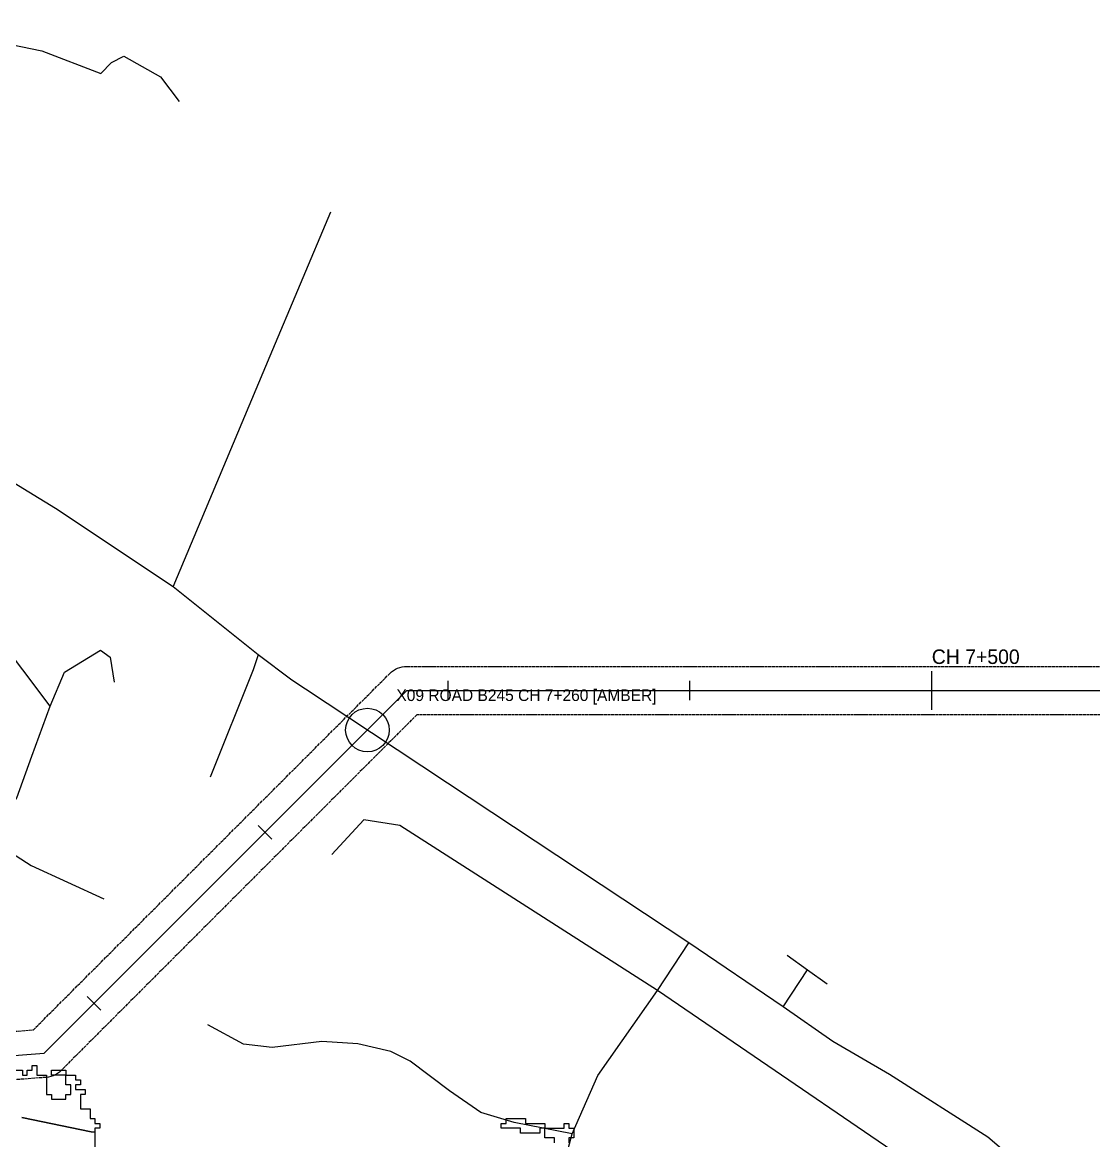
# Model space of a CAD drawing. Header units: metres. Extents: x 553506 to 563855, y 142925 to 150243.
# Drawn here: x 557246 to 557689, y 148108.9 to 148571.3 of the extents above; entities that cross this region are included whole.
import ezdxf

# ---------------------------------------------------------------- set-up
doc = ezdxf.new("R2010")
doc.units = ezdxf.units.M
doc.linetypes.add('DASHED', pattern=[1.524, 1.27, -0.254])
for name, color, linetype in [('C-FLOOD_ZONE_3', 150, 'Continuous'), ('C-ROADS', 33, 'Continuous'), ('E-132KV-UGC-CHAINAGE', 7, 'Continuous'), ('E-132KV-UGC-CROSSINGS', 6, 'Continuous'), ('E-132KV-UGC-ROUTE', 1, 'Continuous'), ('E-132KV-UGC-SWATHE', 4, 'DASHED')]:
    doc.layers.add(name, color=color, linetype=linetype)

msp = doc.modelspace()

# ---------------------------------------------------------------- linework, layer by layer
at = {"layer": 'C-FLOOD_ZONE_3'}
for points in [[(557242.001, 148138.001), (557246.0006, 148138.0006), (557246.001, 148136.001), (557247.999, 148136.001), (557247.9994, 148138.0006), (557249.999, 148138.001), (557249.9994, 148140.0006), (557252.0006, 148140.0006), (557252.001, 148136.001), (557256.0006, 148136.0006), (557256.001, 148128.001), (557258.0006, 148128.0006), (557258.001, 148126.001), (557263.999, 148126.001), (557263.9994, 148128.0006), (557265.999, 148128.001), (557265.999, 148131.999), (557263.9994, 148131.9994), (557263.999, 148133.999), (557264, 148136), (557268.0006, 148136.0006), (557268.001, 148134.001), (557270.0006, 148134.0006), (557270.0006, 148131.9994), (557268.001, 148131.999), (557268.001, 148130.001), (557272.0006, 148130.0006), (557272.0006, 148127.9994), (557270.001, 148127.999), (557270.001, 148122.001), (557274.0006, 148122.0006), (557274.001, 148118.001), (557276.0006, 148118.0006), (557276.001, 148116.001), (557278.0006, 148116.0006), (557278.0006, 148113.9994), (557276.001, 148113.999), (557276.001, 148112.3951), (557274.49, 148112.49), (557245.84, 148118.44)], [(557245.84, 148118.44), (557274.49, 148112.49), (557276.001, 148112.3951), (557276.001, 148106.001)], [(557465.9994, 148107.9994), (557465.999, 148109.999), (557463.999, 148109.999), (557461.9994, 148109.9994), (557462, 148114), (557468.001, 148114.001), (557469.999, 148114.001), (557469.9994, 148116.0006), (557472.0005, 148116.0007), (557472.001, 148114.001), (557474.0006, 148114.0006), (557474.0006, 148109.9994), (557472.001, 148109.999), (557472.001, 148108.001)]]:
    msp.add_lwpolyline(points, dxfattribs=at)
for points in [[(557264.0006, 148138.0006), (557264, 148136), (557257.9994, 148135.9994), (557257.9994, 148138.0006), (557264.0006, 148138.0006)], [(557451.999, 148113.999), (557449.999, 148113.999), (557448.001, 148113.999), (557445.999, 148113.999), (557443.9994, 148113.9994), (557443.9993, 148116.0005), (557445.999, 148116.001), (557445.9994, 148118.0006), (557450.001, 148118.001), (557454.0006, 148118.0006), (557454.001, 148116.001), (557458, 148116.0005), (557462.001, 148116), (557462, 148114), (557460.001, 148113.999), (557460.0005, 148111.9993), (557451.9994, 148111.9994), (557451.999, 148113.999)]]:
    msp.add_lwpolyline(points, close=True, dxfattribs=at)
at = {"layer": 'C-ROADS'}
for points in [[(557099.8206, 148525.9969), (557111.8941, 148529.1487), (557133.2157, 148530.9252), (557158.7935, 148528.1576), (557170.1799, 148528.4059), (557179.408, 148528.5993), (557207.7033, 148529.0871), (557209.9574, 148535.1439), (557217.8321, 148547.3494), (557222.9052, 148553.1141), (557222.945, 148557.979), (557224.2965, 148562.6949), (557226.4715, 148563.5739), (557229.2954, 148564.7177), (557254.0186, 148559.4981), (557278.4911, 148550.1419), (557282.8509, 148554.7718), (557288.0214, 148557.3565), (557303.0945, 148548.8365), (557310.9081, 148538.614)], [(557308.4024, 148337.9131), (557348.5367, 148433.4336), (557373.5421, 148492.9314)], [(557698.8549, 148063.5983), (557685.5176, 148075.8544), (557645.214, 148110.2879), (557604.5375, 148136.1626), (557581.1519, 148149.8802), (557560.5532, 148164.1398), (557521.6058, 148190.6469), (557421.7871, 148256.7462), (557390.4198, 148277.5211), (557363.1202, 148295.5938), (557357.4906, 148299.3167), (557343.5514, 148309.819), (557308.4024, 148337.9131), (557259.7274, 148370.3456), (557237.6503, 148383.8599)], [(557232.8893, 148233.4188), (557235.7904, 148239.1281), (557243.686, 148250.6665), (557249.8906, 148267.8849), (557257.4947, 148288.4851), (557234.7134, 148318.5945), (557231.3173, 148332.4806)], [(557257.4947, 148288.4851), (557263.3686, 148302.5771), (557278.323, 148311.6495), (557282.298, 148308.7662), (557283.9117, 148298.5318)], [(557343.5514, 148309.819), (557341.434, 148303.6328), (557323.7034, 148259.2274)], [(557152.1619, 148285.7392), (557176.9586, 148273.5876), (557191.1403, 148261.3227), (557200.9033, 148251.1374), (557208.0996, 148246.0155), (557215.825, 148241.878), (557232.8893, 148233.4188), (557249.6254, 148222.6679), (557279.6328, 148208.8511)], [(557642.3389, 148072.314), (557645.5477, 148077.5545), (557508.5931, 148170.9155), (557402.0801, 148239.2027), (557387.2213, 148241.6076), (557373.9453, 148227.2664)], [(557234.9557, 147829.1181), (557267.2822, 147816.1178), (557301.1443, 147809.5977), (557331.1458, 147806.5545), (557354.8998, 147810.4987), (557428.68, 147830.2666), (557442.7697, 147839.0792), (557454.1669, 147852.7063), (557461.9299, 147871.0857), (557463.2695, 147891.6945), (557463.3762, 147909.65), (557462.7726, 147948.719), (557464.3791, 148008.2789), (557466.5595, 148070.5497), (557468.193, 148092.5142), (557473.3566, 148111.7489), (557483.9295, 148135.8239), (557508.5931, 148170.9155), (557521.6058, 148190.6469)], [(557562.2797, 148185.5619), (557570.6568, 148179.564), (557578.8054, 148173.726)], [(557560.5532, 148164.1398), (557570.6568, 148179.564)], [(557473.3566, 148111.7489), (557449.3465, 148116.4329), (557435.6455, 148120.5093), (557422.62, 148129.4589), (557406.3837, 148141.6714), (557398.3807, 148145.7333), (557384.7856, 148148.867), (557369.8703, 148149.9125), (557349.3176, 148147.4018), (557337.4616, 148148.7636), (557322.7595, 148156.7718)]]:
    msp.add_lwpolyline(points, dxfattribs=at)
at = {"layer": 'E-132KV-UGC-CHAINAGE'}
for p, q in [((557622.0682, 148287), (557622.0682, 148303)), ((557422.0682, 148291), (557422.0682, 148299)), ((557522.0682, 148291), (557522.0682, 148299)), ((557349.1868, 148233.5299), (557343.5299, 148239.1868)), ((557278.4761, 148162.8192), (557272.8192, 148168.4761))]:
    msp.add_line(p, q, dxfattribs=at)
at = {"layer": 'E-132KV-UGC-CROSSINGS', "color": 30}
msp.add_circle((557388.68, 148278.68), 9, dxfattribs=at)
at = {"layer": 'E-132KV-UGC-ROUTE'}
msp.add_lwpolyline([(557125, 148135), (557255, 148145), (557405, 148295), (558335, 148295), (558405, 148365), (558515, 148365), (558585, 148435), (558735, 148435), (558985, 148685)], dxfattribs=at)
at = {"layer": 'E-132KV-UGC-SWATHE'}
for points in [[(557124.233, 148144.9705), (557250.5447, 148154.6868), (557397.9289, 148302.0711), (557398.6561, 148302.7301), (557399.4443, 148303.3147), (557400.286, 148303.8192), (557401.1732, 148304.2388), (557402.0972, 148304.5694), (557403.0491, 148304.8079), (557404.0198, 148304.9518), (557405, 148305), (558330.8579, 148305)], [(558335, 148285), (557409.1421, 148285), (557262.0711, 148137.9289), (557261.3203, 148137.2505), (557260.5048, 148136.6515), (557259.6329, 148136.1379), (557258.7136, 148135.7151), (557257.7562, 148135.3873), (557256.7707, 148135.158), (557255.767, 148135.0295), (557129.4553, 148125.3132)]]:
    msp.add_lwpolyline(points, dxfattribs=at)

# ---------------------------------------------------------------- texts
at = {"layer": 'E-132KV-UGC-CHAINAGE'}
msp.add_text('CH 7+500', height=6, dxfattribs=at).set_placement((557622.0682, 148306))
at = {"layer": 'E-132KV-UGC-CROSSINGS', "color": 30}
msp.add_text('X09 ROAD B245 CH 7+260 [AMBER]', height=4.8, dxfattribs=at).set_placement((557400.68, 148290.68))

doc.saveas('drawing.dxf')
